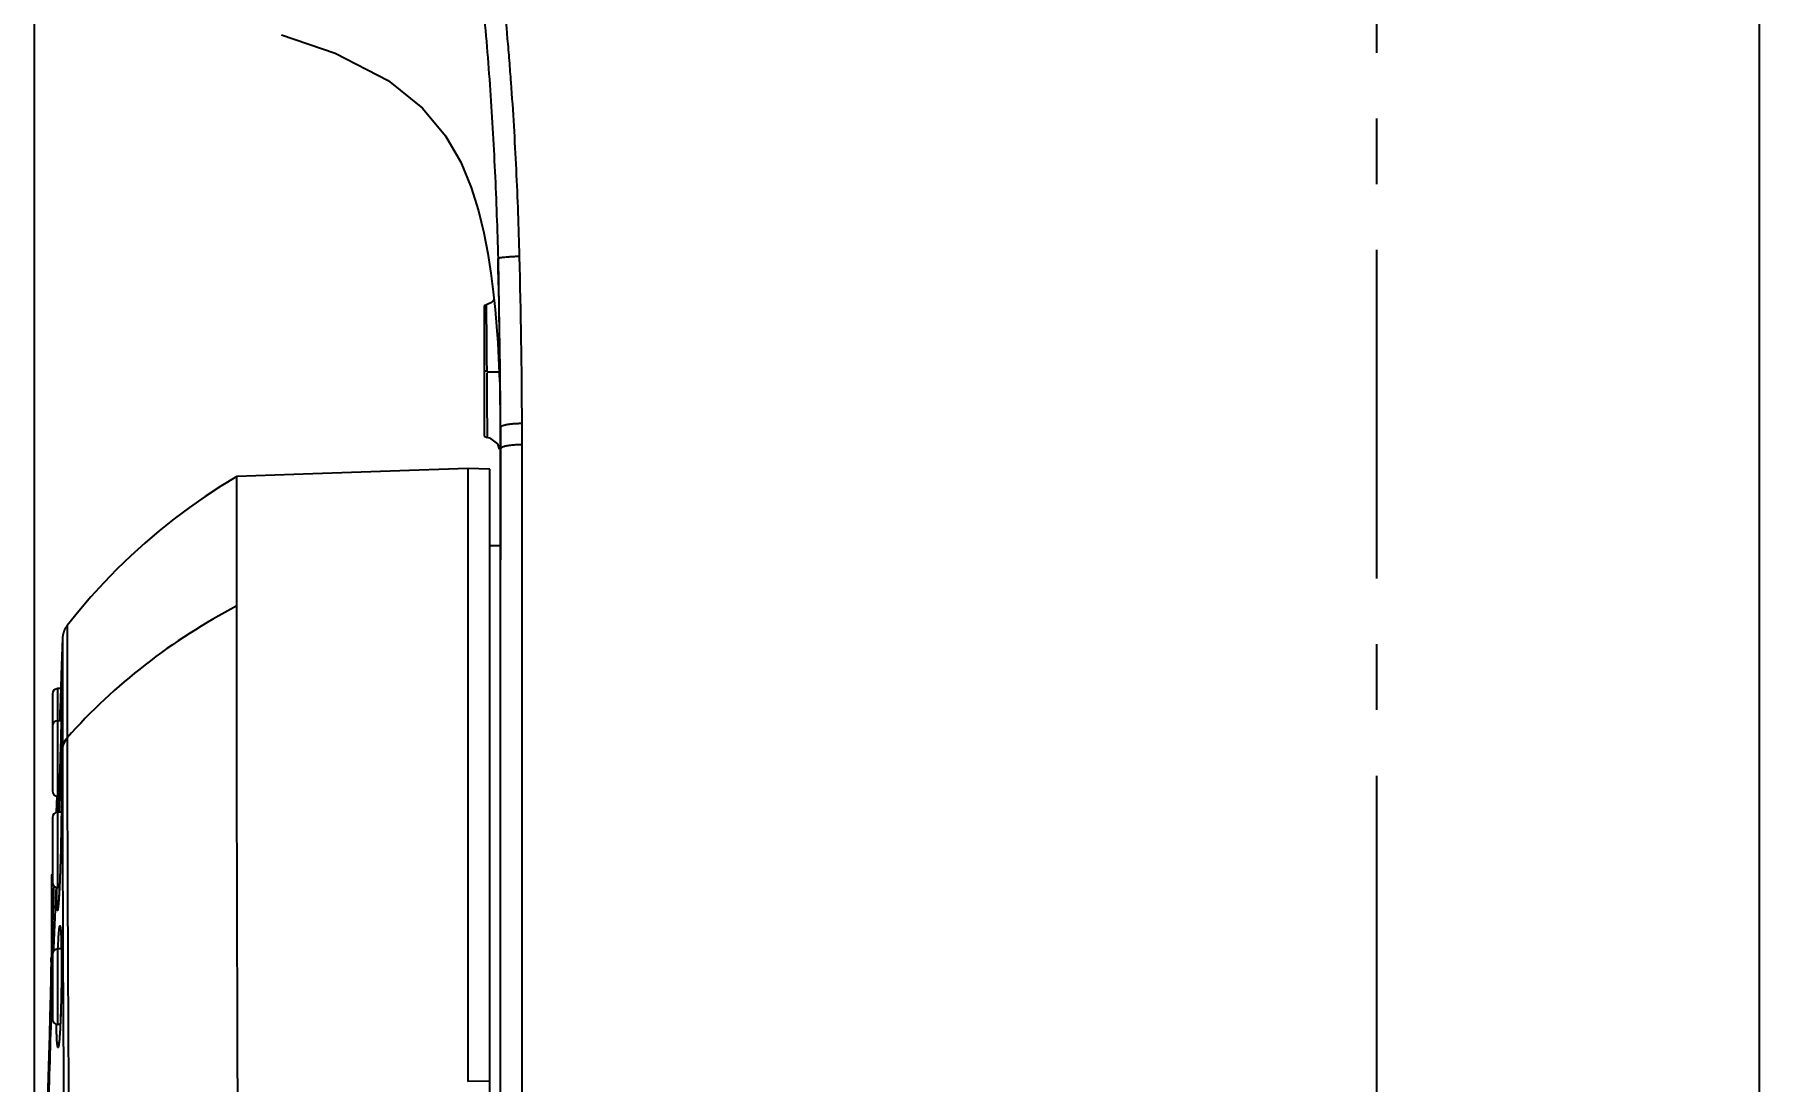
# Model space of a CAD drawing. Header units: millimetres. Extents: x 4086 to 8300, y 123 to 1549.
# Drawn here: x 7249.66 to 7289.05, y 737.53 to 761.43 of the extents above; entities that cross this region are included whole.
import ezdxf

# ---------------------------------------------------------------- set-up
doc = ezdxf.new("R2010")
doc.units = ezdxf.units.MM
doc.linetypes.add('CENTER', pattern=[0.6, 0.375, -0.075, 0.075, -0.075])
for name, color, linetype in [('中心线', 7, 'Continuous'), ('外形图', 7, 'Continuous'), ('尺寸标注', 7, 'Continuous')]:
    doc.layers.add(name, color=color, linetype=linetype)
doc.styles.add('思源黑', font='SourceHanSansCN-Normal.ttf')
doc.dimstyles.new('尺寸标注_1_4比例', dxfattribs={"dimtxt": 7, "dimasz": 6, "dimexe": 2, "dimexo": 1.5, "dimgap": 1, "dimtad": 1, "dimdec": 1, "dimlfac": 4, "dimdsep": 46, "dimtxsty": '思源黑', "dimcen": 0.09, "dimadec": 0, "dimazin": 0, "dimtp": 0.01, "dimtm": 0.01, "dimtfac": 1, "dimtdec": 1, "dimtofl": 0, "dimtmove": 0, "dimatfit": 3, "dimfxl": 1, "dimtolj": 1, "dimarcsym": 0})

# ---------------------------------------------------------------- blocks, each defined once
blk = doc.blocks.new('*D764')
at = {"layer": 'Defpoints', "color": 0}
for p in [(7310.951, 866.988), (7310.951, 722.956), (7249.657, 721.212)]:
    blk.add_point(p, dxfattribs=at)
at = {"layer": '尺寸标注', "color": 0, "lineweight": -2}
for p, q in [((7249.657, 722.712), (7249.657, 868.988)), ((7310.951, 724.456), (7310.951, 868.988)), ((7255.657, 866.988), (7304.951, 866.988))]:
    blk.add_line(p, q, dxfattribs=at)
at = {"layer": '尺寸标注', "color": 0}
for points in [[(7255.657, 867.988), (7255.657, 865.988), (7249.657, 866.988)], [(7304.951, 865.988), (7304.951, 867.988), (7310.951, 866.988)]]:
    blk.add_solid(points, dxfattribs=at)
at = {"layer": '尺寸标注', "color": 0, "insert": (7280.304, 871.612), "char_height": 7, "attachment_point": 5, "style": '思源黑'}
blk.add_mtext('\\A1;245.2', dxfattribs=at)

msp = doc.modelspace()

# ---------------------------------------------------------------- linework, layer by layer
at = {"layer": '中心线', "linetype": 'CENTER', "ltscale": 20}
msp.add_line((7280.3014, 828.5128), (7280.3014, 637.8346), dxfattribs=at)
at = {"layer": '外形图'}
for p, q in [((7289.0514, 720.388), (7289.0514, 791.4821)), ((7260.2433, 756.3142), (7260.2735, 753.9945)), ((7259.9793, 755.2603), (7259.9264, 755.2375)), ((7259.9264, 755.2364), (7259.9264, 752.2618)), ((7259.9857, 754.5328), (7259.9793, 755.0915)), ((7260.273, 754.0244), (7260.2886, 752.6198)), ((7259.993, 753.7441), (7259.9264, 753.7442)), ((7259.993, 753.7441), (7259.9907, 754.002)), ((7259.9937, 753.6331), (7259.9932, 753.7048)), ((7260.2713, 753.7108), (7260.2789, 753.4999)), ((7259.9976, 752.9477), (7259.9973, 753.0071)), ((7260, 752.4087), (7259.9976, 752.9477)), ((7260.2886, 752.6198), (7260.2998, 750.4573)), ((7260.3012, 752.2975), (7260.3008, 752.4616)), ((7260.3008, 752.4612), (7260.3009, 751.9519)), ((7260.792, 752.3881), (7260.7916, 752.5485)), ((7259.9264, 752.2614), (7259.9986, 752.2336)), ((7260.0008, 752.2332), (7260, 752.4087)), ((7260.2303, 752.0835), (7260.2695, 751.9618)), ((7260.7922, 751.9699), (7260.7922, 752.0663)), ((7260.3009, 751.9519), (7260.301, 751.4429)), ((7260.3012, 736.6028), (7260.3016, 751.9721)), ((7260.7922, 736.6229), (7260.7922, 751.9699)), ((7254.2774, 748.3869), (7254.2775, 751.3411)), ((7259.5517, 751.5202), (7259.5508, 737.5333)), ((7260.0525, 751.5115), (7259.5517, 751.5202)), ((7260.0525, 720.2311), (7260.0525, 751.5115)), ((7260.301, 751.4429), (7260.3012, 750.5912)), ((7260.3012, 750.5912), (7260.3012, 749.909)), ((7260.2998, 750.4573), (7260.3014, 749.4424)), ((7260.0525, 749.7628), (7260.3011, 749.7628)), ((7260.3012, 749.9085), (7260.3013, 749.7061)), ((7260.3013, 749.7061), (7260.3013, 749.6137)), ((7250.4017, 747.9372), (7250.4031, 745.3779)), ((7250.2966, 747.6485), (7250.2962, 745.1494)), ((7250.2737, 747.0233), (7250.2323, 745.7677)), ((7250.2737, 747.0243), (7250.2563, 746.5003)), ((7250.2737, 747.0234), (7250.267, 746.8125)), ((7250.2738, 747.0266), (7250.2737, 747.0233)), ((7250.2737, 747.0261), (7250.2737, 747.0243)), ((7250.267, 746.8125), (7250.257, 746.5022)), ((7250.065, 746.3753), (7250.065, 744.1676)), ((7250.19, 744.0426), (7250.19, 746.5003)), ((7250.2569, 746.5003), (7250.19, 746.5003)), ((7250.2483, 746.2388), (7250.2384, 745.9452)), ((7250.257, 746.5022), (7250.2483, 746.2388)), ((7250.2722, 746.2672), (7250.2723, 746.2639)), ((7250.2723, 746.2639), (7250.2725, 746.2598)), ((7250.2725, 746.2598), (7250.2726, 746.2549)), ((7250.2726, 746.2549), (7250.2728, 746.2492)), ((7250.2728, 746.2492), (7250.2729, 746.239)), ((7250.2729, 746.239), (7250.2731, 746.2268)), ((7250.2732, 746.1807), (7250.273, 746.1384)), ((7250.2731, 746.2268), (7250.2732, 746.2065)), ((7250.2732, 746.2065), (7250.2732, 746.1807)), ((7250.2673, 745.7676), (7250.19, 745.7676)), ((7250.2384, 745.9452), (7250.2323, 745.7676)), ((7250.2688, 745.8448), (7250.2666, 745.7339)), ((7250.2705, 745.9393), (7250.2688, 745.8448)), ((7250.2718, 746.0187), (7250.2705, 745.9393)), ((7250.2726, 746.0846), (7250.2718, 746.0187)), ((7250.273, 746.1384), (7250.2726, 746.0846)), ((7250.2579, 745.3741), (7250.2547, 745.2571)), ((7250.2615, 745.5122), (7250.2579, 745.3741)), ((7250.2643, 745.6311), (7250.2615, 745.5122)), ((7250.2666, 745.7339), (7250.2643, 745.6311)), ((7250.4031, 745.3779), (7250.4031, 745.3525)), ((7250.2469, 744.9903), (7250.2421, 744.8389)), ((7250.2511, 745.1291), (7250.2469, 744.9903)), ((7250.2547, 745.2571), (7250.2511, 745.1291)), ((7250.2554, 744.2032), (7250.2962, 745.1246)), ((7250.2962, 745.1494), (7250.2962, 745.1246)), ((7250.2345, 744.6164), (7250.2302, 744.4977)), ((7250.2385, 744.7304), (7250.2345, 744.6164)), ((7250.2421, 744.8389), (7250.2385, 744.7304)), ((7250.2204, 744.2443), (7250.2165, 744.1504)), ((7250.2245, 744.3482), (7250.2204, 744.2443)), ((7250.2302, 744.4977), (7250.2245, 744.3482)), ((7250.2258, 744.3799), (7250.2258, 744.379)), ((7250.1659, 744.0451), (7250.1523, 743.6753)), ((7250.2117, 744.0426), (7250.19, 744.0426)), ((7250.1994, 743.793), (7250.196, 743.7339)), ((7250.2031, 743.8626), (7250.1994, 743.793)), ((7250.2071, 743.9442), (7250.2031, 743.8626)), ((7250.2116, 744.0396), (7250.2071, 743.9442)), ((7250.2165, 744.1504), (7250.2116, 744.0396)), ((7250.265, 744.1501), (7250.2655, 744.1416)), ((7250.2655, 744.1416), (7250.266, 744.1318)), ((7250.266, 744.1318), (7250.2665, 744.1207)), ((7250.2665, 744.1207), (7250.267, 744.1083)), ((7250.267, 744.1083), (7250.2675, 744.0945)), ((7250.2675, 744.0945), (7250.2681, 744.0712)), ((7250.2681, 744.0712), (7250.2687, 744.0447)), ((7250.2687, 744.0447), (7250.2693, 744.0147)), ((7250.2693, 744.0147), (7250.2699, 743.9684)), ((7250.2699, 743.9684), (7250.2704, 743.9137)), ((7250.2704, 743.9137), (7250.2706, 743.8493)), ((7250.2706, 743.8493), (7250.2706, 743.7737)), ((7250.065, 743.5562), (7250.065, 742.0812)), ((7250.19, 741.9562), (7250.19, 743.6812)), ((7250.2703, 743.6812), (7250.19, 743.6812)), ((7250.193, 743.6843), (7250.1928, 743.6812)), ((7250.196, 743.7339), (7250.193, 743.6843)), ((7250.2685, 743.4743), (7250.2673, 743.3804)), ((7250.2694, 743.5599), (7250.2685, 743.4743)), ((7250.27, 743.638), (7250.2694, 743.5599)), ((7250.2704, 743.7092), (7250.27, 743.638)), ((7250.2706, 743.7737), (7250.2704, 743.7092)), ((7250.2614, 743.0437), (7250.2595, 742.957)), ((7250.2638, 743.1652), (7250.2614, 743.0437)), ((7250.2657, 743.2774), (7250.2638, 743.1652)), ((7250.2673, 743.3804), (7250.2657, 743.2774)), ((7250.2521, 742.6631), (7250.2487, 742.5483)), ((7250.2549, 742.7683), (7250.2521, 742.6631)), ((7250.2574, 742.8654), (7250.2549, 742.7683)), ((7250.2595, 742.957), (7250.2574, 742.8654)), ((7250.0536, 742.2541), (7250.0525, 742.2498)), ((7250.0525, 740.624), (7250.0525, 742.2498)), ((7250.0548, 742.2585), (7250.0536, 742.2541)), ((7250.0559, 742.2628), (7250.0548, 742.2585)), ((7250.0559, 742.2628), (7250.065, 742.2628)), ((7250.2487, 742.5483), (7250.2448, 742.4256)), ((7250.2261, 741.9562), (7250.19, 741.9562)), ((7250.2194, 741.825), (7250.2155, 741.7583)), ((7250.2233, 741.8995), (7250.2194, 741.825)), ((7250.2206, 741.8458), (7250.2204, 741.8422)), ((7250.2011, 741.5577), (7250.1994, 741.5399)), ((7250.2029, 741.5779), (7250.2011, 741.5577)), ((7250.2047, 741.6006), (7250.2029, 741.5779)), ((7250.2067, 741.6259), (7250.2047, 741.6006)), ((7250.2088, 741.654), (7250.2067, 741.6259)), ((7250.212, 741.7019), (7250.2088, 741.654)), ((7250.2155, 741.7583), (7250.212, 741.7019)), ((7250.0506, 740.6696), (7250.0525, 740.7329)), ((7250.054, 740.6695), (7250.0525, 740.6237)), ((7250.2554, 740.9842), (7250.2566, 740.969)), ((7250.2566, 740.969), (7250.2577, 740.9515)), ((7250.2577, 740.9515), (7250.259, 740.9316)), ((7250.259, 740.9316), (7250.2602, 740.9092)), ((7250.2602, 740.9092), (7250.2614, 740.8842)), ((7250.2614, 740.8842), (7250.2626, 740.8565)), ((7250.2626, 740.8565), (7250.2644, 740.8097)), ((7250.2644, 740.8097), (7250.2661, 740.7556)), ((7250.2661, 740.7556), (7250.2677, 740.6934)), ((7250.2677, 740.6934), (7250.2687, 740.647)), ((7250.2687, 740.647), (7250.2697, 740.5962)), ((7250.0391, 740.2628), (7250.0334, 740.0463)), ((7250.0525, 740.6237), (7250.0492, 740.5255)), ((7250.065, 740.4336), (7250.065, 738.9586)), ((7250.19, 738.8336), (7250.19, 740.5586)), ((7250.2703, 740.5586), (7250.19, 740.5586)), ((7250.2697, 740.5962), (7250.2706, 740.5407)), ((7250.2706, 740.5407), (7250.2714, 740.48)), ((7250.2714, 740.48), (7250.272, 740.4139)), ((7250.272, 740.4139), (7250.2726, 740.3416)), ((7250.2726, 740.3416), (7250.2729, 740.2625)), ((7250.2729, 740.2625), (7250.2731, 740.1755)), ((7250.273, 740.0789), (7250.2725, 739.9703)), ((7250.2731, 740.1755), (7250.273, 740.0789)), ((7250.0608, 739.5746), (7250.0652, 739.6958)), ((7250.0131, 739.2469), (7250.0078, 739.0323)), ((7250.0078, 739.0323), (7249.9966, 738.5881)), ((7250.2463, 738.8336), (7250.19, 738.8336)), ((7250.2178, 738.4231), (7250.2168, 738.4143)), ((7250.2187, 738.4306), (7250.2178, 738.4231)), ((7260.0525, 737.5434), (7259.5508, 737.5333))]:
    msp.add_line(p, q, dxfattribs=at)
for points in [[(7255.3014, 761.4244), (7256.5224, 761.0047), (7257.7309, 760.3794), (7258.5191, 759.7448), (7259.043, 759.1176), (7259.3921, 758.5125), (7259.6273, 757.9398), (7259.7934, 757.4037), (7259.9156, 756.9008), (7260.0076, 756.4279), (7260.0784, 755.9806), (7260.1334, 755.5559), (7260.1764, 755.1502), (7260.2101, 754.762), (7260.2363, 754.3921), (7260.2563, 754.0412), (7260.2713, 753.7108)], [(7260.1519, 755.381), (7260.0915, 755.3161), (7259.9791, 755.2603)], [(7260.0008, 752.2331), (7260.0464, 752.2207), (7260.2303, 752.0835)], [(7254.2775, 751.3411), (7253.9139, 751.1194), (7253.5512, 750.8822), (7253.1956, 750.6333), (7252.8475, 750.3729), (7252.5075, 750.1014), (7252.1761, 749.8192), (7251.8537, 749.5268), (7251.5411, 749.2248), (7251.2386, 748.9137), (7250.947, 748.5942), (7250.6667, 748.2669), (7250.4017, 747.9372)], [(7259.5517, 751.5203), (7257.7815, 751.4597), (7256.0152, 751.3997), (7254.2775, 751.3411)], [(7250.4017, 747.9372), (7250.3954, 747.9289), (7250.3898, 747.9212), (7250.3844, 747.9136), (7250.3792, 747.906), (7250.3743, 747.8983), (7250.3696, 747.8908), (7250.3651, 747.8832), (7250.3607, 747.8757), (7250.3566, 747.8682), (7250.3527, 747.8608), (7250.3489, 747.8534), (7250.3453, 747.846), (7250.3418, 747.8387), (7250.3386, 747.8314), (7250.3355, 747.8242), (7250.3325, 747.817), (7250.3297, 747.8098), (7250.327, 747.8027), (7250.3245, 747.7957), (7250.322, 747.7887), (7250.3198, 747.7817), (7250.3176, 747.7748), (7250.3156, 747.7679), (7250.3137, 747.7611), (7250.3119, 747.7544), (7250.3103, 747.7477), (7250.3087, 747.7411), (7250.3073, 747.7346), (7250.3059, 747.7281), (7250.3047, 747.7217), (7250.3036, 747.7154), (7250.3025, 747.7092), (7250.3016, 747.7031), (7250.3007, 747.6971), (7250.3, 747.6913), (7250.2993, 747.6856), (7250.2987, 747.68), (7250.2982, 747.6746), (7250.2978, 747.6695), (7250.2974, 747.6646), (7250.2971, 747.6599), (7250.2969, 747.6557), (7250.2967, 747.6518), (7250.2737, 747.0253)], [(7250.272, 746.2714), (7250.272, 746.2714), (7250.272, 746.2714), (7250.272, 746.271), (7250.272, 746.2704), (7250.2721, 746.2696), (7250.2721, 746.2685), (7250.2722, 746.2672)], [(7250.263, 744.1726), (7250.2631, 744.1724), (7250.2631, 744.1718), (7250.2633, 744.1708), (7250.2634, 744.1694), (7250.2636, 744.1677), (7250.2638, 744.1656), (7250.264, 744.1631), (7250.2643, 744.1604), (7250.2645, 744.1573), (7250.2647, 744.1538), (7250.265, 744.1501)], [(7250.2448, 742.4256), (7250.2402, 742.2948), (7250.2377, 742.2267), (7250.235, 742.158), (7250.2321, 742.0901), (7250.2292, 742.0239), (7250.2263, 741.9602), (7250.2233, 741.8995)], [(7250.1994, 741.5399), (7250.1978, 741.5243), (7250.197, 741.5173), (7250.1963, 741.5109), (7250.1956, 741.5049), (7250.1949, 741.4995), (7250.1942, 741.4946), (7250.1936, 741.4902), (7250.1931, 741.4863), (7250.1925, 741.4829), (7250.1921, 741.48), (7250.1916, 741.4776), (7250.1913, 741.4758), (7250.1911, 741.4746), (7250.191, 741.4743)], [(7250.2492, 741.0391), (7250.2492, 741.039), (7250.2493, 741.0385), (7250.2495, 741.0375), (7250.2498, 741.036), (7250.2501, 741.0341), (7250.2505, 741.0317), (7250.2509, 741.0289), (7250.2513, 741.0257), (7250.2518, 741.022), (7250.2522, 741.0179), (7250.2527, 741.0134), (7250.2532, 741.0085), (7250.2538, 741.0031), (7250.2543, 740.9973), (7250.2549, 740.991), (7250.2554, 740.9842)], [(7250.0334, 740.0463), (7250.0283, 739.8503), (7250.0131, 739.2469)], [(7250.2725, 739.9703), (7250.2716, 739.8495), (7250.271, 739.7844), (7250.2701, 739.7157), (7250.2692, 739.6434), (7250.268, 739.5681), (7250.2666, 739.4907), (7250.265, 739.4123), (7250.2632, 739.3342), (7250.2613, 739.2575), (7250.2592, 739.1825), (7250.2569, 739.1093), (7250.2545, 739.0381), (7250.252, 738.9691), (7250.2494, 738.9026), (7250.2466, 738.8389), (7250.2437, 738.7783), (7250.2407, 738.721), (7250.2376, 738.6672), (7250.2345, 738.6171), (7250.2313, 738.5709), (7250.228, 738.5287), (7250.2248, 738.4908), (7250.2216, 738.4575), (7250.2187, 738.4306)], [(7249.9966, 738.5881), (7249.9847, 738.1239), (7249.9783, 737.8821), (7249.9716, 737.6327), (7249.9645, 737.3746), (7249.9569, 737.1067), (7249.9489, 736.828), (7249.9404, 736.5372), (7249.9313, 736.2333)], [(7250.2168, 738.4143), (7250.2157, 738.4062), (7250.2147, 738.3989), (7250.2138, 738.3922), (7250.2128, 738.3862), (7250.212, 738.3809), (7250.2112, 738.3763), (7250.2104, 738.3722), (7250.2098, 738.3688), (7250.2092, 738.366), (7250.2087, 738.3639), (7250.2083, 738.3623), (7250.2081, 738.3615), (7250.2081, 738.3613)]]:
    msp.add_lwpolyline(points, dxfattribs=at)
for centre, radius, start, end in [((7103.0321, 752.0335), 157.2694, 0.155865, 1.559667), ((7106.8419, 752.1191), 153.9504, 0.159791, 1.579255), ((7260.203, 733.3513), 20.3743, 90.16868, 90.59058), ((7250.19, 746.3753), 0.125, 90, 180), ((7250.8528, 746.2152), 0.5891, 174.22225, 174.44628), ((7250.19, 745.6426), 0.125, 90, 180), ((8379.4277, 744.8703), 1129.1315, 179.9870924, 180.3265118), ((7250.3803, 744.1998), 0.125, 178.44141, 193.08739), ((7250.3802, 744.1999), 0.1249, 193.12426, 202.54692), ((7249.6612, 744.1255), 0.6047, 4.50018, 4.73129), ((7250.19, 744.1676), 0.125, 180, 270), ((7278.496, 742.3786), 28.3073, 177.11796, 177.3623), ((7250.19, 743.5562), 0.125, 90, 180), ((7250.19, 742.0812), 0.125, 180, 270), ((7249.6686, 740.9691), 0.5865, 6.90731, 7.34679), ((7362.9407, 737.2809), 112.9409, 178.280621, 178.426726), ((7252.5632, 740.9513), 2.5107, 180.02329, 183.73001), ((7250.19, 740.4336), 0.125, 90, 180), ((7250.19, 738.9586), 0.125, 180, 270), ((7249.5637, 738.4698), 0.6557, 350.40649, 350.83386), ((7248.2336, 738.6457), 1.9975, 353.44591, 353.8018), ((8271.4217, 744.2262), 1021.1236, 180.324908, 180.715921)]:
    msp.add_arc(centre, radius, start, end, dxfattribs=at)
for points, knots in [([(7257.9047, 771.8799), (7258.0357, 771.5788), (7258.2668, 770.9626), (7258.5457, 770.0172), (7258.785, 769.0617), (7259.0648, 767.7805), (7259.3699, 766.1692), (7259.6665, 764.2207), (7259.8955, 762.2578), (7260.0637, 760.283), (7260.1775, 758.3006), (7260.2248, 756.9766), (7260.2433, 756.3142)], [0, 0, 0, 0, 0.0623051, 0.1247123, 0.1870001, 0.2491997, 0.3735797, 0.4981714, 0.6231774, 0.7485762, 0.8742493, 1, 1, 1, 1]), ([(7260.7337, 756.362), (7260.7176, 757.0245), (7260.6823, 758.0184), (7260.611, 759.343), (7260.5558, 760.1709), (7260.505, 760.8329), (7260.4498, 761.4945), (7260.3402, 762.6505), (7260.1804, 763.9678), (7259.9753, 765.2777), (7259.7967, 766.2554), (7259.6267, 767.0661), (7259.4775, 767.7123), (7259.3589, 768.1959), (7259.2334, 768.6785), (7259.1012, 769.1597), (7258.9601, 769.6386), (7258.8076, 770.1138), (7258.6416, 770.5838), (7258.3991, 771.2015), (7258.1896, 771.6535), (7258.0352, 771.9467)], [0, 0, 0, 0, 0.1248468, 0.1873535, 0.2498887, 0.2811615, 0.3124347, 0.3749695, 0.499925, 0.5623375, 0.6247257, 0.6871434, 0.7183828, 0.7496526, 0.780961, 0.8123101, 0.8436709, 0.8750119, 0.9063133, 0.9375698, 1, 1, 1, 1]), ([(7260.7337, 756.362), (7260.7038, 756.3611), (7260.6434, 756.3589), (7260.5539, 756.3545), (7260.4686, 756.3491), (7260.4029, 756.3438), (7260.3566, 756.339), (7260.3277, 756.3354), (7260.303, 756.3318), (7260.2825, 756.3282), (7260.2664, 756.3247), (7260.2556, 756.3217), (7260.2493, 756.3192), (7260.2462, 756.3176), (7260.2441, 756.3161), (7260.2433, 756.3148), (7260.2433, 756.3142)], [0, 0, 0, 0, 0.1813562, 0.3662254, 0.5426888, 0.698846, 0.7658278, 0.8246235, 0.8750898, 0.9170908, 0.9505079, 0.975265, 0.9844111, 0.9914501, 0.9965123, 1, 1, 1, 1]), ([(7259.9793, 755.0915), (7259.9791, 755.1129), (7259.9788, 755.1508), (7259.9786, 755.1999), (7259.9786, 755.2314), (7259.9788, 755.2487), (7259.9789, 755.2548), (7259.979, 755.2572)], [0, 0, 0, 0, 0.3878398, 0.6854119, 0.8902748, 0.9571801, 1, 1, 1, 1]), ([(7259.979, 755.2572), (7259.979, 755.2576), (7259.979, 755.2584), (7259.9791, 755.2594), (7259.9792, 755.2599), (7259.9792, 755.2603), (7259.9793, 755.2603)], [0, 0, 0, 0, 0.4256558, 0.7339756, 0.9248749, 1, 1, 1, 1]), ([(7259.9907, 754.002), (7259.9902, 754.0482), (7259.9887, 754.2252), (7259.9871, 754.4021), (7259.9857, 754.5328)], [0, 0, 0, 0, 0.2612963, 1, 1, 1, 1]), ([(7259.9973, 753.0071), (7259.997, 753.0565), (7259.996, 753.2652), (7259.9947, 753.4739), (7259.9937, 753.6331)], [0, 0, 0, 0, 0.2371313, 1, 1, 1, 1]), ([(7260.2806, 753.7235), (7260.2806, 753.7236), (7260.2804, 753.7237), (7260.28, 753.7238), (7260.2792, 753.7239), (7260.2778, 753.7241), (7260.2752, 753.7243), (7260.2713, 753.7245), (7260.2663, 753.7246), (7260.2602, 753.7248), (7260.2531, 753.725), (7260.2449, 753.7251), (7260.2356, 753.7252), (7260.2212, 753.7254), (7260.2006, 753.7255), (7260.173, 753.7255), (7260.1534, 753.7255), (7260.143, 753.7255)], [0, 0, 0, 0, 0.001392, 0.0046201, 0.009824, 0.017023, 0.0374081, 0.0657478, 0.1019924, 0.1460867, 0.1979737, 0.2575953, 0.324893, 0.3998081, 0.572254, 0.7738147, 1, 1, 1, 1]), ([(7260.7916, 752.5485), (7260.7615, 752.5483), (7260.7007, 752.5468), (7260.6106, 752.5417), (7260.5248, 752.5339), (7260.4588, 752.5248), (7260.4125, 752.5157), (7260.3837, 752.5086), (7260.359, 752.5012), (7260.3387, 752.4934), (7260.3246, 752.4866), (7260.3156, 752.4809), (7260.3072, 752.4745), (7260.301, 752.467), (7260.3009, 752.461)], [0, 0, 0, 0, 0.1773479, 0.3582402, 0.531073, 0.684356, 0.7503866, 0.8086676, 0.8591515, 0.9018303, 0.9367768, 0.9514294, 0.9642743, 1, 1, 1, 1]), ([(7260.3015, 751.9717), (7260.3015, 751.9989), (7260.3014, 752.1075), (7260.3013, 752.2161), (7260.3012, 752.2975)], [0, 0, 0, 0, 0.2498168, 1, 1, 1, 1]), ([(7260.7922, 752.0663), (7260.7527, 752.0662), (7260.6737, 752.0638), (7260.5765, 752.0566), (7260.5023, 752.0478), (7260.453, 752.0401), (7260.4099, 752.0311), (7260.3837, 752.0238), (7260.3718, 752.0199)], [0, 0, 0, 0, 0.2793033, 0.5587173, 0.6888795, 0.807627, 0.9116591, 1, 1, 1, 1]), ([(7260.7922, 752.0663), (7260.7922, 752.0931), (7260.7922, 752.2004), (7260.7921, 752.3076), (7260.792, 752.3881)], [0, 0, 0, 0, 0.2497854, 1, 1, 1, 1]), ([(7260.3718, 752.0199), (7260.3615, 752.0165), (7260.3434, 752.0098), (7260.3233, 751.9993), (7260.3118, 751.9905), (7260.306, 751.9844), (7260.3024, 751.9783), (7260.3015, 751.9741), (7260.3015, 751.9721)], [0, 0, 0, 0, 0.368295, 0.6516265, 0.7629556, 0.8557812, 0.9330231, 1, 1, 1, 1]), ([(7254.2774, 748.3869), (7253.5416, 748.0019), (7252.1505, 747.1117), (7250.9408, 745.9856), (7250.4031, 745.3779)], [0, 0, 0, 0, 0.5057976, 1, 1, 1, 1]), ([(7254.3474, 728.6045), (7254.3465, 728.7059), (7254.3443, 728.91), (7254.3425, 729.2188), (7254.3399, 729.5323), (7254.3363, 729.8499), (7254.3335, 730.1706), (7254.3313, 730.6035), (7254.3284, 731.1511), (7254.3229, 731.815), (7254.3189, 732.4869), (7254.3155, 733.1655), (7254.3108, 734.0797), (7254.3052, 735.2291), (7254.3001, 736.6098), (7254.2956, 737.9843), (7254.2875, 740.5838), (7254.28, 743.4435), (7254.277, 746.4555), (7254.2774, 747.781), (7254.2774, 748.3869)], [0, 0, 0, 0, 0.0153723, 0.0309496, 0.0468327, 0.0629137, 0.0791243, 0.095464, 0.1285662, 0.1621587, 0.1961432, 0.2304661, 0.2650642, 0.3347954, 0.4047718, 0.4744385, 0.5432366, 0.7989898, 0.9081044, 1, 1, 1, 1]), ([(7250.2724, 746.2715), (7250.2735, 746.242), (7250.2733, 746.162), (7250.272, 746.0131), (7250.2683, 745.8095), (7250.2629, 745.5613), (7250.2556, 745.2809), (7250.2439, 744.8835), (7250.2336, 744.581), (7250.2258, 744.3799)], [0, 0, 0, 0, 0.0467286, 0.1267748, 0.2361816, 0.3695461, 0.5202667, 0.6808909, 1, 1, 1, 1]), ([(7250.2407, 745.7677), (7250.2432, 745.8283), (7250.2479, 745.9382), (7250.2547, 746.0843), (7250.2606, 746.1918), (7250.2644, 746.2502), (7250.2665, 746.2722)], [0, 0, 0, 0, 0.3602344, 0.6529472, 0.8685511, 1, 1, 1, 1]), ([(7250.2668, 746.2745), (7250.2671, 746.2774), (7250.2676, 746.2823), (7250.2684, 746.2879), (7250.269, 746.2912), (7250.2694, 746.2926), (7250.2696, 746.2935), (7250.2703, 746.2938), (7250.2706, 746.2929), (7250.2711, 746.2911), (7250.2716, 746.2868), (7250.2721, 746.2801), (7250.2723, 746.2746), (7250.2724, 746.2715)], [0, 0, 0, 0, 0.2068473, 0.3529879, 0.4032736, 0.4384677, 0.4590404, 0.4681651, 0.4828851, 0.5115479, 0.6136962, 0.7764671, 1, 1, 1, 1]), ([(7250.4031, 745.3779), (7250.372, 745.3468), (7250.3203, 745.2762), (7250.2982, 745.1909), (7250.2962, 745.1494)], [0, 0, 0, 0, 0.5141336, 1, 1, 1, 1]), ([(7250.4031, 745.3525), (7250.372, 745.3215), (7250.3203, 745.2511), (7250.2982, 745.1661), (7250.2962, 745.1246)], [0, 0, 0, 0, 0.514324, 1, 1, 1, 1]), ([(7250.4031, 745.3525), (7250.4054, 743.2297), (7250.415, 740.4712), (7250.4363, 737.0665), (7250.4516, 735.1444), (7250.4699, 733.2407), (7250.4839, 731.9832), (7250.4916, 731.3658)], [0, 0, 0, 0, 0.4553024, 0.5916618, 0.7302711, 0.8675615, 1, 1, 1, 1]), ([(7250.2258, 744.379), (7250.2205, 744.2439), (7250.2108, 744.0111), (7250.1991, 743.7784), (7250.1929, 743.6808)], [0, 0, 0, 0, 0.5803543, 1, 1, 1, 1]), ([(7250.264, 744.1729), (7250.2654, 744.1555), (7250.2673, 744.1129), (7250.2702, 743.9989), (7250.2712, 743.8073), (7250.2696, 743.5287), (7250.2649, 743.2002), (7250.2574, 742.8451), (7250.2445, 742.3905), (7250.2319, 742.0572), (7250.2206, 741.8458)], [0, 0, 0, 0, 0.0225265, 0.0549375, 0.1469222, 0.2694669, 0.4139666, 0.5702253, 0.7272316, 1, 1, 1, 1]), ([(7250.2245, 743.8019), (7250.2271, 743.8545), (7250.2311, 743.929), (7250.237, 744.0221), (7250.2409, 744.0782), (7250.2447, 744.1242), (7250.2482, 744.1601), (7250.2515, 744.1852), (7250.2538, 744.1985), (7250.2554, 744.2032)], [0, 0, 0, 0, 0.3922742, 0.5556562, 0.6954321, 0.8105212, 0.9000231, 0.9632734, 1, 1, 1, 1]), ([(7250.2554, 744.2032), (7250.2558, 744.2046), (7250.2578, 744.2089), (7250.2603, 744.2028), (7250.2611, 744.1986), (7250.2627, 744.1889), (7250.2633, 744.1812), (7250.2638, 744.1754)], [0, 0, 0, 0, 0.1180354, 0.2301314, 0.352575, 0.5215136, 1, 1, 1, 1]), ([(7250.1743, 743.6798), (7250.1746, 743.7041), (7250.1762, 743.8252), (7250.1791, 743.9463), (7250.1816, 744.043)], [0, 0, 0, 0, 0.2010602, 1, 1, 1, 1]), ([(7250.0962, 741.999), (7250.0948, 741.9518), (7250.0886, 741.7481), (7250.0822, 741.5444), (7250.0772, 741.3878)], [0, 0, 0, 0, 0.231433, 1, 1, 1, 1]), ([(7250.1922, 741.4738), (7250.1913, 741.4673), (7250.1899, 741.4584), (7250.1876, 741.4479), (7250.1862, 741.4424), (7250.1847, 741.4388), (7250.1835, 741.4363), (7250.1813, 741.4359), (7250.18, 741.4382), (7250.1788, 741.4414), (7250.1777, 741.4465), (7250.1765, 741.4532), (7250.1755, 741.4616), (7250.1745, 741.4718), (7250.1731, 741.4886), (7250.1716, 741.5138), (7250.1702, 741.549), (7250.1691, 741.5905), (7250.1682, 741.6381), (7250.1674, 741.7132), (7250.1673, 741.8205), (7250.1679, 741.9099), (7250.1683, 741.958)], [0, 0, 0, 0, 0.0348121, 0.0477266, 0.0576567, 0.0646582, 0.0689196, 0.0713863, 0.0749747, 0.0811899, 0.0903114, 0.1024043, 0.1174833, 0.1355471, 0.1565876, 0.2075198, 0.2700407, 0.3438592, 0.4286169, 0.5238916, 0.7440643, 1, 1, 1, 1]), ([(7250.2204, 741.8422), (7250.2163, 741.7655), (7250.2102, 741.6616), (7250.1999, 741.5389), (7250.1949, 741.4927), (7250.1922, 741.4738)], [0, 0, 0, 0, 0.6234422, 0.8448021, 1, 1, 1, 1]), ([(7250.0772, 741.3878), (7250.0752, 741.3232), (7250.0675, 741.0838), (7250.0598, 740.8443), (7250.054, 740.6695)], [0, 0, 0, 0, 0.2697903, 1, 1, 1, 1]), ([(7250.2193, 740.9785), (7250.2206, 740.9911), (7250.223, 741.0135), (7250.2266, 741.0398), (7250.2295, 741.0566), (7250.2315, 741.0661), (7250.2334, 741.0736), (7250.2354, 741.0788), (7250.237, 741.0823), (7250.241, 741.0845), (7250.2437, 741.0785), (7250.2454, 741.0729), (7250.2481, 741.061), (7250.2494, 741.0514), (7250.2504, 741.0441)], [0, 0, 0, 0, 0.2532732, 0.4522331, 0.5310331, 0.5959582, 0.6470313, 0.684459, 0.7089038, 0.7231943, 0.7625979, 0.8012942, 0.853686, 1, 1, 1, 1]), ([(7250.2509, 741.0397), (7250.2537, 741.0167), (7250.2581, 740.9604), (7250.263, 740.8616), (7250.2671, 740.735), (7250.2716, 740.5201), (7250.2739, 740.2093), (7250.2721, 739.8074), (7250.2656, 739.3951), (7250.2547, 739.0115), (7250.2422, 738.7269), (7250.2298, 738.5405), (7250.2231, 738.4638), (7250.2194, 738.4301)], [0, 0, 0, 0, 0.0266082, 0.0647905, 0.1136633, 0.1720746, 0.3117872, 0.4707015, 0.6337484, 0.7854716, 0.9115113, 0.961055, 1, 1, 1, 1]), ([(7250.192, 740.5586), (7250.1959, 740.6405), (7250.2034, 740.7806), (7250.2134, 740.9205), (7250.2193, 740.9785)], [0, 0, 0, 0, 0.5844327, 1, 1, 1, 1]), ([(7250.0396, 740.2628), (7250.0394, 740.2628), (7250.0397, 740.2638), (7250.0394, 740.2649), (7250.0396, 740.2674), (7250.0396, 740.2706), (7250.0397, 740.2749), (7250.0398, 740.2824), (7250.0401, 740.2942), (7250.0405, 740.311), (7250.041, 740.3314), (7250.0416, 740.3554), (7250.0421, 740.3725), (7250.0423, 740.3817)], [0, 0, 0, 0, 0.0039973, 0.0159222, 0.0357841, 0.0635692, 0.0992548, 0.1428115, 0.2533854, 0.394919, 0.5669359, 0.7688564, 1, 1, 1, 1]), ([(7250.0492, 740.5255), (7250.0485, 740.5036), (7250.047, 740.4598), (7250.0451, 740.4051), (7250.0436, 740.3613), (7250.0424, 740.3285), (7250.0414, 740.3011), (7250.0404, 740.2792), (7250.0402, 740.2682), (7250.0396, 740.2628)], [0, 0, 0, 0, 0.250002, 0.500004, 0.625005, 0.7500059, 0.8750067, 0.9375073, 1, 1, 1, 1]), ([(7249.7529, 729.5126), (7249.773, 730.3515), (7249.8079, 731.6097), (7249.8641, 733.2869), (7249.9087, 734.5447), (7249.9509, 735.8022), (7249.9869, 737.0597), (7250.0192, 738.3172), (7250.0455, 739.1554), (7250.0608, 739.5746)], [0, 0, 0, 0, 0.2500593, 0.3750935, 0.5001236, 0.6251219, 0.7500729, 0.8750071, 1, 1, 1, 1]), ([(7250.2102, 738.3605), (7250.2089, 738.3528), (7250.2069, 738.3422), (7250.2037, 738.3294), (7250.2016, 738.3224), (7250.1994, 738.3172), (7250.1974, 738.3138), (7250.195, 738.3117), (7250.1922, 738.3124), (7250.1902, 738.3152), (7250.1882, 738.3193), (7250.1862, 738.3253), (7250.1834, 738.3368), (7250.1802, 738.3557), (7250.175, 738.3976), (7250.1696, 738.467), (7250.1646, 738.5695), (7250.1607, 738.696), (7250.1591, 738.788), (7250.1585, 738.8376)], [0, 0, 0, 0, 0.040108, 0.0556232, 0.0681276, 0.0776759, 0.0844244, 0.0888642, 0.0925789, 0.0978559, 0.1057157, 0.1164572, 0.1301834, 0.1667055, 0.2152964, 0.3478856, 0.5254551, 0.7443552, 1, 1, 1, 1]), ([(7250.218, 738.4177), (7250.2175, 738.4128), (7250.2154, 738.3953), (7250.213, 738.3779), (7250.211, 738.3653)], [0, 0, 0, 0, 0.280214, 1, 1, 1, 1])]:
    msp.add_open_spline(points, degree=3, knots=knots, dxfattribs=at)
for points in [[(7250.0525, 741.8253), (7250.0525, 741.9094), (7250.0569, 741.9936), (7250.0651, 742.0773)], [(7250.0792, 741.4531), (7250.0624, 741.5764), (7250.0525, 741.7009), (7250.0525, 741.8253)], [(7250.0979, 740.523), (7250.1178, 741.002), (7250.1388, 741.4809), (7250.1594, 741.9599)], [(7250.0525, 740.9503), (7250.0525, 741.0606), (7250.0602, 741.171), (7250.0738, 741.2804)]]:
    msp.add_open_spline(points, degree=3, dxfattribs=at)

# ---------------------------------------------------------------- dimensions: what is measured, and where the dimension line sits
at = {"layer": '尺寸标注'}
dim = msp.add_linear_dim(base=(7310.9508, 866.9881), p1=(7249.657, 721.2118), p2=(7310.9508, 722.9564), dimstyle='尺寸标注_1_4比例', dxfattribs=at)
dim.commit()
dim.dimension.update_dxf_attribs({"geometry": '*D764', "text_midpoint": (7280.3039, 871.6125)})

doc.saveas('drawing.dxf')
